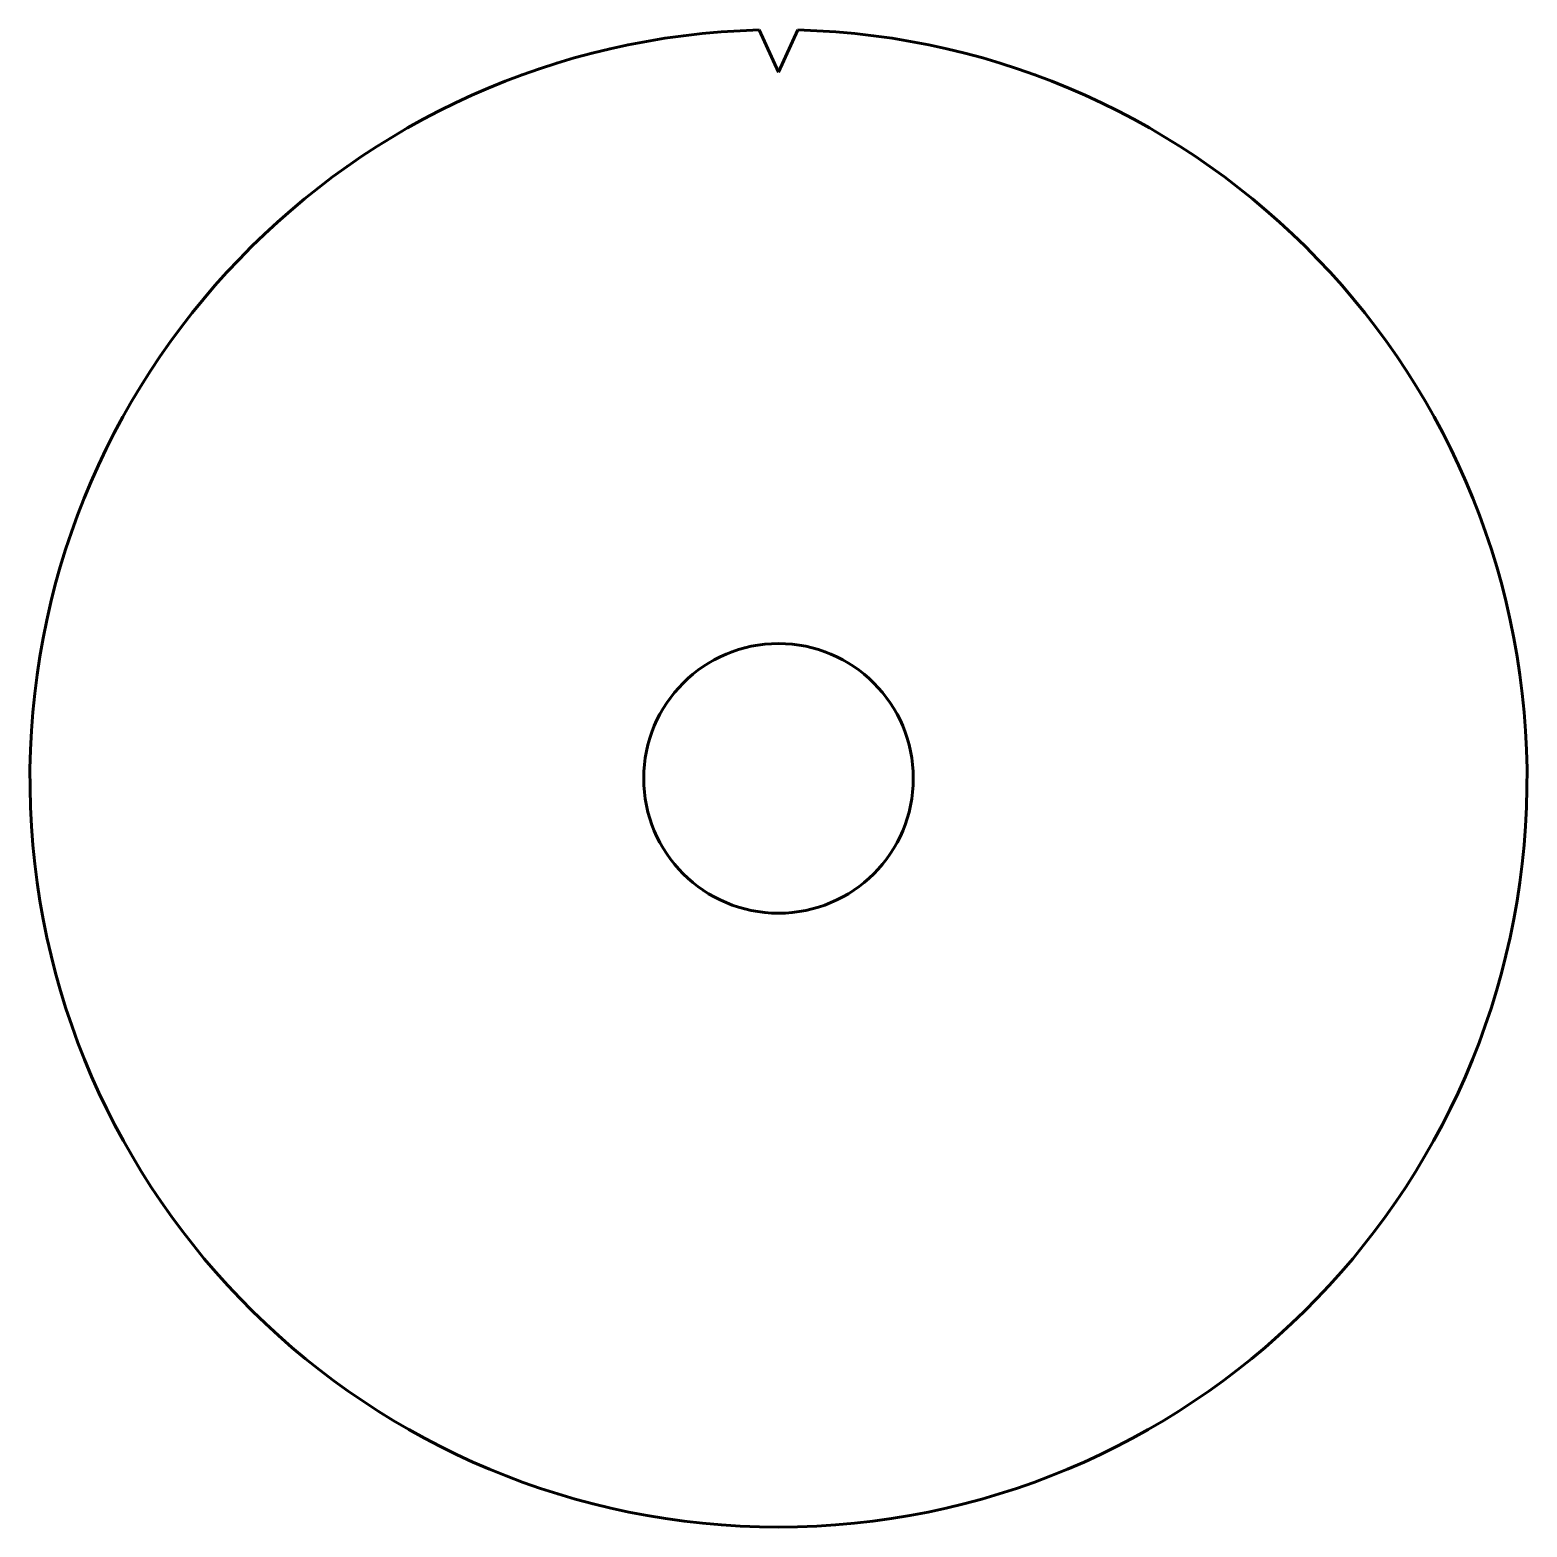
# Model space of a CAD drawing. Header units: millimetres. Extents: x -106 to 106, y -106 to 105.
import ezdxf

# ---------------------------------------------------------------- set-up
doc = ezdxf.new("R2010")
doc.units = ezdxf.units.MM
doc.linetypes.add('K5LT32770', pattern=[0])

msp = doc.modelspace()

# ---------------------------------------------------------------- linework, layer by layer
at = {"color": 150, "linetype": 'K5LT32770', "lineweight": 60, "true_color": 0x007fff}
for p, q in [((0, 99.5), (-2.73, 105.46)), ((2.73, 105.46), (0, 99.5))]:
    msp.add_line(p, q, dxfattribs=at)
msp.add_circle((0, 0), 19, dxfattribs=at)
msp.add_arc((0, 0), 105.5, 91.4806, 88.5194, dxfattribs=at)

doc.saveas('drawing.dxf')
